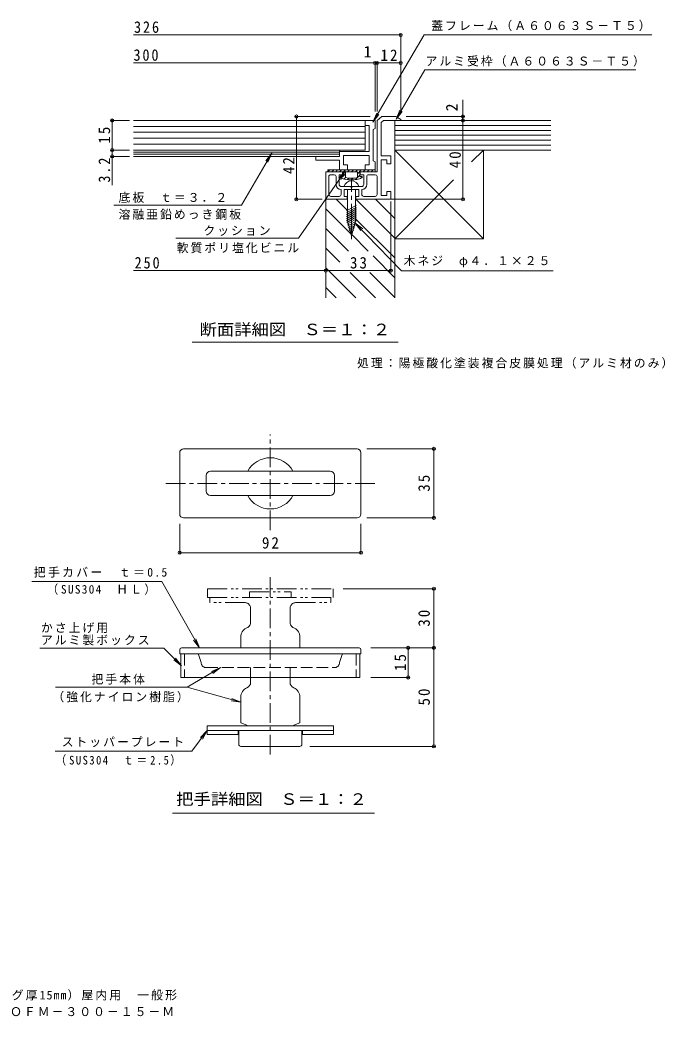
# Model space of a CAD drawing. Units: millimetres, scale not verified. Extents: x -279 to 324, y -274 to 232.
# Drawn here: x -3 to 324, y -274 to 232 of the extents above; entities that cross this region are included whole.
import ezdxf
from ezdxf.enums import TextEntityAlignment as Align

# ---------------------------------------------------------------- set-up
doc = ezdxf.new("R2010")
doc.units = ezdxf.units.MM
doc.header["$LTSCALE"] = 2
doc.header["$PDMODE"] = 32
doc.header["$PDSIZE"] = 1.6
for name, pattern in [('CHAIN1', [8, 5, -1, 1, -1]), ('CHAIN2', [12, 9, -1, 1, -1]), ('DASHED3', [4, 3, -1]), ('DOUBLE_CHAIN1', [8.8, 5, -1, 0.6, -0.6, 0.6, -1])]:
    doc.linetypes.add(name, pattern=pattern)
for name, color, linetype, lineweight in [('D-0', 3, 'Continuous', 9), ('D-1', 2, 'Continuous', 9), ('D-2', 3, 'Continuous', 9), ('D-4', 7, 'Continuous', 9), ('D-5', 7, 'Continuous', 9), ('D-6', 6, 'Continuous', 5)]:
    doc.layers.add(name, color=color, linetype=linetype, lineweight=lineweight)
doc.layers.add('F-0', color=7, linetype='Continuous')
doc.styles.add('ＭＳ ゴシック', font='')
doc.styles.get('ＭＳ ゴシック').set_extended_font_data('MS Gothic')

msp = doc.modelspace()

# ---------------------------------------------------------------- linework, layer by layer
at = {"layer": 'D-0', "linetype": 'CHAIN1'}
for p, q in [((123.705, -27.381), (123.705, 21.254)), ((70.738, -3.581), (176.987, -3.581)), ((123.705, -51.136), (123.705, -142.899))]:
    msp.add_line(p, q, dxfattribs=at)
at = {"layer": 'D-0'}
for p, q in [((77.705, -19.081), (77.705, 11.919)), ((167.705, 13.919), (79.705, 13.919)), ((169.705, -19.081), (169.705, 11.919)), ((91.105, -7.481), (91.105, 0.319)), ((154.105, 2.519), (93.305, 2.519)), ((156.305, -7.481), (156.305, 0.319)), ((154.105, -9.681), (93.305, -9.681)), ((79.705, -21.081), (167.705, -21.081)), ((77.705, -87.98), (77.705, -90.08)), ((160.144, -90.08), (77.705, -90.08)), ((78.205, -90.08), (78.205, -102.08)), ((168.805, -87.08), (78.605, -87.08)), ((160.624, -90.08), (169.705, -90.08)), ((169.205, -90.08), (169.205, -102.08)), ((169.705, -87.98), (169.705, -90.08)), ((169.205, -102.08), (78.205, -102.08)), ((113.705, -104.58), (113.705, -102.08)), ((133.705, -104.58), (133.705, -102.08)), ((108.705, -111.98), (108.705, -125.18)), ((138.705, -111.997), (138.705, -125.18)), ((108.705, -125.18), (111.705, -126.28)), ((111.705, -126.28), (111.705, -126.58)), ((138.705, -125.18), (135.705, -126.28)), ((135.705, -126.28), (135.705, -126.58)), ((91.705, -126.58), (155.705, -126.58)), ((91.705, -126.58), (91.705, -131.08)), ((91.705, -129.08), (155.705, -129.08)), ((91.705, -131.08), (107.455, -131.08)), ((107.455, -129.08), (107.455, -131.08)), ((107.705, -136.08), (107.705, -129.08)), ((139.705, -136.08), (139.705, -129.08)), ((139.955, -129.08), (139.955, -131.08)), ((139.955, -131.08), (155.705, -131.08)), ((155.705, -126.58), (155.705, -131.08)), ((138.705, -137.08), (108.705, -137.08))]:
    msp.add_line(p, q, dxfattribs=at)
at = {"layer": 'D-0', "linetype": 'DOUBLE_CHAIN1'}
for p, q in [((91.805, -57.08), (155.605, -57.08)), ((91.805, -57.08), (91.805, -61.58)), ((113.105, -58.58), (134.305, -58.58)), ((113.105, -58.58), (113.105, -61.58)), ((134.305, -58.58), (134.305, -61.58)), ((155.605, -57.08), (155.605, -61.58)), ((91.805, -61.58), (155.605, -61.58)), ((93.005, -61.58), (93.005, -64.08)), ((110.705, -64.08), (93.005, -64.08)), ((136.705, -64.08), (154.405, -64.08)), ((154.405, -61.58), (154.405, -64.08)), ((113.705, -74.08), (113.705, -67.08)), ((133.705, -74.08), (133.705, -67.08)), ((108.705, -81.48), (108.705, -87.08)), ((138.705, -81.497), (138.705, -87.08))]:
    msp.add_line(p, q, dxfattribs=at)
at = {"layer": 'D-0', "linetype": 'DASHED3'}
for p, q in [((80.205, -90.08), (80.205, -102.08)), ((87.266, -90.442), (88.605, -94.58)), ((160.144, -90.442), (158.805, -94.58)), ((167.205, -90.08), (167.205, -102.08)), ((91.105, -97.08), (156.305, -97.08)), ((113.705, -102.08), (113.705, -97.08)), ((133.705, -102.08), (133.705, -97.08))]:
    msp.add_line(p, q, dxfattribs=at)
at = {"layer": 'D-0', "color": 7}
msp.add_line((176.622, -171.016), (74.047, -171.016), dxfattribs=at)
at = {"layer": 'D-0'}
for centre, radius, start, end in [((79.705, 11.919), 2, 90, 180), ((167.705, 11.919), 2, 0, 90), ((123.705, -3.581), 13, 27.9843, 152.0157), ((93.305, 0.319), 2.2, 90, 180), ((154.105, 0.319), 2.2, 0, 90), ((93.305, -7.481), 2.2, 180, 270), ((123.705, -3.581), 13, 207.9843, 332.0157), ((154.105, -7.481), 2.2, 270, 0), ((79.705, -19.081), 2, 180, 270), ((167.705, -19.081), 2, 270, 0), ((78.605, -87.98), 0.9, 90, 180), ((168.805, -87.98), 0.9, 0, 90), ((110.705, -104.58), 3, 292.02405, 0), ((136.705, -104.58), 3, 180, 247.97595), ((113.705, -111.997), 5, 112.02434, 180), ((133.705, -111.997), 5, 0, 67.97566), ((108.705, -136.08), 1, 180, 270), ((138.705, -136.08), 1, 270, 0)]:
    msp.add_arc(centre, radius, start, end, dxfattribs=at)
at = {"layer": 'D-0', "linetype": 'DOUBLE_CHAIN1'}
for centre, radius, start, end in [((110.705, -67.08), 3, 0, 90), ((136.705, -67.08), 3, 90, 180), ((110.705, -74.08), 3, 292.02405, 0), ((136.705, -74.08), 3, 180, 247.97595), ((113.705, -81.497), 5, 112.02371, 180), ((133.705, -81.497), 5, 0, 67.97629)]:
    msp.add_arc(centre, radius, start, end, dxfattribs=at)
at = {"layer": 'D-0', "linetype": 'DASHED3'}
for centre, radius, start, end in [((86.786, -90.58), 0.5, 16.1008, 90), ((160.624, -90.58), 0.5, 90, 163.8992), ((91.105, -94.58), 2.5, 180, 270), ((156.305, -94.58), 2.5, 270, 0)]:
    msp.add_arc(centre, radius, start, end, dxfattribs=at)
at = {"layer": 'D-1'}
for p, q in [((181.079, 180.562), (179.878, 179.6)), ((181.079, 180.562), (189.878, 180.562)), ((189.878, 181.062), (189.878, 180.562)), ((182.878, 160.562), (182.878, 158.562)), ((151.878, 154.562), (151.878, 140.562)), ((160.628, 154.562), (151.878, 154.562)), ((152.878, 155.562), (152.878, 154.562)), ((152.878, 154.562), (153.878, 155.562)), ((176.878, 155.562), (152.878, 155.562)), ((153.378, 152.062), (153.378, 143.062)), ((156.128, 153.062), (154.378, 153.062)), ((154.878, 154.562), (155.878, 155.562)), ((156.878, 154.562), (157.878, 155.562)), ((157.128, 148.062), (157.128, 152.062)), ((158.878, 154.562), (159.878, 155.562)), ((159.378, 152.062), (159.378, 151.461)), ((160.628, 152.062), (159.378, 152.062)), ((159.668, 151.352), (160.378, 152.062)), ((160.628, 154.312), (161.878, 155.562)), ((160.628, 154.562), (160.628, 152.062)), ((160.628, 152.312), (161.878, 153.562)), ((161.878, 154.562), (161.878, 151.562)), ((167.878, 154.562), (161.878, 154.562)), ((162.878, 154.562), (163.878, 155.562)), ((164.878, 154.562), (165.878, 155.562)), ((166.875, 150.559), (169.128, 152.811)), ((166.878, 154.562), (167.878, 155.562)), ((167.878, 153.562), (169.878, 155.562)), ((167.878, 151.562), (167.878, 154.562)), ((169.128, 154.561), (176.878, 154.562)), ((169.128, 152.062), (169.128, 154.562)), ((170.378, 152.062), (169.128, 152.062)), ((169.45, 151.134), (170.378, 152.062)), ((170.378, 151.461), (170.378, 152.062)), ((170.877, 154.561), (171.878, 155.562)), ((172.628, 152.062), (172.628, 148.062)), ((172.877, 154.561), (173.878, 155.562)), ((176.878, 153.062), (173.628, 153.062)), ((174.878, 154.562), (175.878, 155.562)), ((176.878, 154.562), (176.878, 155.562)), ((177.878, 143.062), (177.878, 152.062)), ((161.197, 150.881), (161.878, 151.562)), ((162.876, 150.56), (163.616, 151.299)), ((164.744, 150.427), (165.577, 151.261)), ((170.128, 147.062), (165.178, 147.062)), ((154.378, 142.062), (158.628, 142.062)), ((159.628, 143.062), (159.628, 145.562)), ((168.628, 145.562), (161.128, 145.562)), ((170.128, 145.562), (170.128, 143.062)), ((171.128, 142.062), (176.878, 142.062)), ((182.878, 144.562), (182.878, 142.562)), ((184.878, 144.562), (182.878, 144.562))]:
    msp.add_line(p, q, dxfattribs=at)
for points in [[(189.878, 181.062), (187.378, 182.562), (180.378, 182.562), (177.878, 180.562), (177.878, 154.562), (169.378, 154.562), (169.378, 153.062), (171.128, 153.062), (171.128, 148.062)], [(182.878, 158.562), (184.878, 158.562), (184.878, 162.562), (179.878, 162.562), (179.878, 179.6)], [(182.878, 142.562), (179.878, 142.562), (179.878, 160.562), (182.878, 160.562)], [(158.628, 148.062), (158.628, 153.062), (160.378, 153.062), (160.378, 154.562)], [(165.178, 147.062), (165.178, 146.762), (164.578, 146.762), (164.578, 147.062), (159.628, 147.062)], [(151.878, 140.562), (162.628, 140.562), (162.628, 142.062), (161.128, 142.062), (161.128, 145.562)], [(168.628, 145.562), (168.628, 142.062), (167.128, 142.062), (167.128, 140.562), (184.878, 140.562), (184.878, 144.562)]]:
    msp.add_lwpolyline(points, dxfattribs=at)
for centre, radius, start, end in [((154.378, 152.062), 1, 90, 180), ((156.128, 152.062), 1, 7.01646, 90), ((173.628, 152.062), 1, 90, 180), ((176.878, 152.062), 1, 7.01646, 90), ((159.628, 148.062), 2.5, 180, 270), ((159.628, 148.062), 1, 180, 270), ((164.878, 165.562), 15.135, 248.69067, 291.30931), ((164.878, 165.562), 14.318, 257.90526, 282.09473), ((170.128, 148.062), 1, 270, 0), ((170.128, 148.062), 2.5, 270, 0), ((154.378, 143.062), 1, 180, 270), ((158.628, 143.062), 1, 270, 0), ((171.128, 143.062), 1, 180, 270), ((176.878, 143.062), 1, 270, 0)]:
    msp.add_arc(centre, radius, start, end, dxfattribs=at)
at = {"layer": 'D-2'}
for p, q in [((176.878, 180.562), (54.197, 180.562)), ((171.878, 177.562), (54.197, 177.562)), ((171.878, 180.562), (171.878, 165.562)), ((171.878, 178.061), (173.878, 178.061)), ((173.878, 178.061), (173.878, 164.862)), ((176.878, 176.562), (176.878, 180.562)), ((171.878, 174.562), (54.197, 174.562)), ((175.878, 176.062), (176.878, 176.562)), ((175.878, 160.062), (175.878, 176.062)), ((171.878, 171.562), (54.197, 171.562)), ((171.878, 168.562), (54.197, 168.562)), ((171.878, 165.562), (54.197, 165.562)), ((158.878, 164.495), (54.197, 164.495)), ((158.878, 163.428), (54.197, 163.428)), ((158.878, 162.362), (54.197, 162.362)), ((146.878, 162.362), (146.878, 160.362)), ((158.878, 165.562), (158.878, 162.362)), ((173.878, 164.862), (158.878, 164.862)), ((160.878, 162.862), (173.878, 162.862)), ((160.878, 158.062), (160.878, 162.862)), ((173.878, 162.862), (173.878, 158.062)), ((146.878, 160.362), (158.878, 160.362)), ((158.878, 160.362), (158.878, 155.562)), ((162.878, 158.062), (160.878, 158.062)), ((162.878, 155.562), (162.878, 158.062)), ((173.878, 158.062), (171.878, 158.062)), ((171.878, 158.062), (171.878, 155.562)), ((176.878, 159.562), (175.878, 160.062)), ((176.878, 155.562), (176.878, 159.562))]:
    msp.add_line(p, q, dxfattribs=at)
at = {"layer": 'D-4'}
for p, q in [((54.197, 223.961), (189.878, 223.961)), ((189.878, 185.05), (189.878, 224.561)), ((54.197, 209.776), (189.878, 209.776)), ((176.878, 185.05), (176.878, 210.376)), ((177.878, 185.05), (177.878, 210.376)), ((221.455, 140.562), (221.455, 191.121)), ((174.308, 182.562), (136.348, 182.562)), ((136.948, 140.562), (136.948, 182.562)), ((192.653, 182.562), (222.055, 182.562)), ((52.257, 180.562), (42.863, 180.562)), ((43.463, 147.77), (43.463, 180.562)), ((52.257, 165.562), (42.863, 165.562)), ((52.257, 162.362), (42.863, 162.362)), ((162.828, 129.712), (162.828, 145.562)), ((166.928, 129.712), (166.928, 145.562)), ((149.982, 140.562), (136.348, 140.562)), ((162.328, 134.712), (167.428, 137.657)), ((162.328, 133.712), (167.428, 136.657)), ((184.878, 139.434), (184.878, 103.767)), ((186.451, 140.562), (222.055, 140.562)), ((162.328, 132.712), (167.428, 135.657)), ((162.328, 131.712), (167.428, 134.657)), ((162.328, 130.712), (167.428, 133.657)), ((162.328, 129.712), (167.428, 132.657)), ((162.544, 128.837), (167.428, 131.657)), ((162.776, 127.971), (167.428, 130.657)), ((164.878, 122.062), (162.828, 129.712)), ((163.009, 127.105), (167.431, 129.659)), ((163.241, 126.239), (167.114, 128.476)), ((163.473, 125.373), (166.797, 127.293)), ((164.878, 122.062), (166.928, 129.712)), ((163.705, 124.507), (166.48, 126.11)), ((163.937, 123.641), (166.163, 124.927)), ((54.197, 104.367), (184.878, 104.367)), ((151.878, 104.367), (151.878, 103.767)), ((84.093, 68.124), (188.665, 68.124)), ((172.705, 13.919), (207.315, 13.919)), ((206.715, -21.081), (206.715, 13.919)), ((77.705, -24.081), (77.705, -39.382)), ((169.705, -24.081), (169.705, -39.382)), ((172.705, -21.081), (207.315, -21.081)), ((77.705, -38.782), (169.705, -38.782)), ((160.605, -57.08), (207.315, -57.08)), ((206.715, -137.08), (206.715, -57.08)), ((174.672, -87.08), (194.268, -87.08)), ((174.705, -87.08), (207.315, -87.08)), ((193.668, -102.08), (193.668, -87.08)), ((174.672, -102.08), (194.268, -102.08)), ((143.705, -137.08), (207.315, -137.08))]:
    msp.add_line(p, q, dxfattribs=at)
at = {"layer": 'D-4', "linetype": 'CHAIN2'}
msp.add_line((164.878, 120.333), (164.878, 150.689), dxfattribs=at)
at = {"layer": 'D-4'}
msp.add_arc((164.878, 146.022), 3.94, 15.3013, 164.69868, dxfattribs=at)
for p in [(189.878, 223.961), (176.878, 209.776), (177.878, 209.776), (189.878, 209.776), (136.948, 182.562), (221.455, 182.562), (43.463, 180.562), (221.455, 180.562), (43.463, 165.562), (43.463, 162.362), (136.948, 140.562), (221.455, 140.562), (151.878, 104.367), (184.878, 104.367), (206.715, 13.919), (206.715, -21.081), (77.705, -38.782), (169.705, -38.782), (206.715, -57.08), (193.668, -87.08), (206.715, -87.08), (193.668, -102.08), (206.715, -137.08)]:
    msp.add_point(p, dxfattribs=at)
at = {"layer": 'D-5'}
for p, q in [((175.73, 179.628), (201.703, 223.961)), ((317.26, 223.961), (201.703, 223.961)), ((175.73, 179.628), (177.673, 184.235)), ((175.73, 179.628), (178.799, 183.575)), ((187.485, 181.254), (189.427, 185.861)), ((187.485, 181.254), (190.553, 185.201)), ((124.411, 164.058), (121.365, 160.094)), ((161.767, 154.919), (158.391, 151.231)), ((44.315, 137.551), (109.084, 137.551)), ((166.65, 128.675), (169.63, 124.66)), ((137.984, 120.921), (75.828, 120.921)), ((190.296, 104.259), (267.296, 104.259)), ((2.664, -53.37), (68.643, -53.37)), ((87.72, -87.08), (85.846, -82.445)), ((78.657, -96.23), (75.618, -92.26)), ((98.437, -97.08), (93.834, -99.034)), ((14.688, -107.022), (81.554, -107.022)), ((108.705, -114.675), (104.111, -112.702)), ((91.705, -129.08), (88.194, -132.64)), ((91.705, -129.08), (89.235, -133.428))]:
    msp.add_line(p, q, dxfattribs=at)
for points in [[(187.485, 181.254), (202.171, 206.322), (309.18, 206.322)], [(109.084, 137.551), (124.411, 164.058), (122.495, 159.44)], [(137.984, 120.921), (161.767, 154.919), (159.461, 150.483)], [(190.296, 104.259), (166.65, 128.675), (170.567, 125.568)], [(68.643, -53.37), (87.72, -87.08), (84.71, -83.087)], [(6.731, -87.162), (69.613, -87.162), (78.657, -96.23), (74.694, -93.181)], [(81.554, -107.022), (98.437, -97.08), (94.496, -100.158)], [(81.554, -107.022), (108.705, -114.675), (103.757, -113.959)], [(14.429, -139.549), (83.786, -139.549), (91.705, -129.08)]]:
    msp.add_lwpolyline(points, dxfattribs=at)
at = {"layer": 'D-6'}
for p, q in [((186.878, 178.062), (266.096, 178.062)), ((186.878, 175.562), (266.096, 175.562)), ((186.878, 173.062), (266.096, 173.062)), ((186.878, 170.562), (266.096, 170.562)), ((186.878, 168.062), (266.096, 168.062)), ((186.878, 165.562), (266.096, 165.562)), ((225.854, 159.538), (231.878, 165.562)), ((186.878, 120.562), (216.748, 150.432)), ((162.828, 129.712), (162.828, 145.562)), ((166.928, 129.712), (166.928, 145.562)), ((151.878, 140.562), (151.878, 90.562)), ((157.1, 140.562), (162.828, 134.834)), ((162.328, 134.712), (167.428, 137.657)), ((162.328, 133.712), (167.428, 136.657)), ((167.1, 140.562), (186.878, 120.784)), ((177.1, 140.562), (186.878, 130.784)), ((184.878, 140.562), (186.878, 140.562)), ((151.878, 135.784), (164.613, 123.048)), ((162.328, 132.712), (167.428, 135.657)), ((162.328, 131.712), (167.428, 134.657)), ((162.328, 130.712), (167.428, 133.657)), ((162.328, 129.712), (167.428, 132.657)), ((162.545, 128.837), (167.428, 131.657)), ((162.777, 127.971), (167.428, 130.657)), ((164.878, 122.062), (162.828, 129.712)), ((163.009, 127.105), (167.431, 129.659)), ((163.241, 126.239), (167.114, 128.476)), ((163.473, 125.373), (166.797, 127.293)), ((164.878, 122.062), (166.928, 129.712)), ((166.928, 130.734), (186.878, 110.784)), ((151.878, 125.784), (163.398, 114.263)), ((163.705, 124.507), (166.48, 126.11)), ((163.937, 123.641), (166.163, 124.927)), ((165.03, 122.631), (173.398, 114.263)), ((186.878, 120.562), (231.878, 120.562)), ((151.878, 115.784), (159.063, 108.599)), ((175.836, 111.825), (186.878, 100.784)), ((151.878, 105.784), (167.1, 90.562)), ((164.211, 103.451), (177.1, 90.562)), ((174.211, 103.451), (186.878, 90.784)), ((151.878, 95.784), (157.1, 90.562))]:
    msp.add_line(p, q, dxfattribs=at)
at = {"layer": 'D-6', "linetype": 'CHAIN2'}
msp.add_line((164.878, 120.333), (164.878, 150.689), dxfattribs=at)
at = {"layer": 'D-6'}
for points in [[(186.878, 90.562), (186.878, 180.562), (266.096, 180.562)], [(186.878, 165.562), (231.878, 120.562), (231.878, 165.562)]]:
    msp.add_lwpolyline(points, dxfattribs=at)
msp.add_arc((164.878, 146.022), 3.94, 15.3013, 164.69868, dxfattribs=at)

# ---------------------------------------------------------------- texts
at = {"layer": 'D-0', "color": 2, "style": 'ＭＳ ゴシック', "width": 1.1}
msp.add_text('把手詳細図\u3000Ｓ＝１：２', height=5.865, dxfattribs=at).set_placement((75.933, -168.516), align=Align.BOTTOM_LEFT)
at = {"layer": 'D-4', "color": 2, "style": 'ＭＳ ゴシック'}
msp.add_text('1', height=5.865, dxfattribs=at).set_placement((171.067, 210.776), align=Align.BOTTOM_LEFT)
msp.add_text('2', height=5.865, rotation=90, dxfattribs=at).set_placement((220.455, 185.207), align=Align.BOTTOM_LEFT)
at = {"layer": 'D-4', "color": 2, "style": 'ＭＳ ゴシック', "width": 1.1}
msp.add_text('断面詳細図\u3000Ｓ＝１：２', height=5.865, dxfattribs=at).set_placement((87.755, 69.816), align=Align.BOTTOM_LEFT)
at = {"layer": 'D-4', "color": 2, "char_height": 5.865, "attachment_point": 7, "style": 'ＭＳ ゴシック'}
for s, insert in [('\\T1.27;\\W0.9;326', (54.519, 224.961)), ('\\T1.27;\\W0.9;300', (54.243, 210.776)), ('\\T1.27;\\W0.95;12', (179.628, 210.776)), ('\\T1.27;\\W0.9;250', (54.819, 105.367)), ('\\T1.27;\\W0.95;33', (164.128, 105.367)), ('\\T1.27;\\W0.95;92', (119.455, -36.782))]:
    msp.add_mtext(s, dxfattribs=dict(at, insert=insert))
at = {"layer": 'D-4', "color": 2, "char_height": 5.865, "attachment_point": 7, "rotation": 90, "style": 'ＭＳ ゴシック'}
for s, insert in [('\\T1.27;\\W0.95;15', (42.463, 168.812)), ('\\T1.27;\\W0.95;40', (220.455, 156.312)), ('\\T1.27;\\W0.9;3.2', (42.463, 149.018)), ('\\T1.27;\\W0.95;42', (135.948, 153.379)), ('\\T1.27;\\W0.95;35', (204.715, -7.831)), ('\\T1.27;\\W0.95;30', (204.715, -76.33)), ('\\T1.27;\\W0.95;15', (192.668, -98.83)), ('\\T1.27;\\W0.95;50', (204.715, -116.33))]:
    msp.add_mtext(s, dxfattribs=dict(at, insert=insert))
at = {"layer": 'D-4', "insert": (167.753, 54.666), "char_height": 4.399, "attachment_point": 7, "style": 'ＭＳ ゴシック'}
msp.add_mtext('\\T1.17;処理：陽極酸化塗装複合皮膜処理（アルミ材のみ）', dxfattribs=at)
at = {"layer": 'D-5', "char_height": 4.399, "attachment_point": 7, "style": 'ＭＳ ゴシック'}
for s, insert in [('\\T1.17;蓋フレーム（Ａ６０６３Ｓ－Ｔ５）', (205.381, 225.877)), ('\\T1.17;アルミ受枠（Ａ６０６３Ｓ－Ｔ５）', (202.471, 207.869)), ('\\T1.17;底板\u3000ｔ＝３．２', (46.685, 138.744)), ('\\T1.17;溶融亜鉛めっき鋼板', (46.685, 130.214)), ('\\T1.17;クッション', (89.744, 121.976)), ('\\T1.17;軟質ポリ塩化ビニル', (76.195, 113.176)), ('\\T1.17;木ネジ\u3000φ４．１×２５', (191.354, 105.972)), ('\\T1.2;把手カバー\u3000ｔ＝0.5', (3.628, -51.417)), ('\\T1.24;\\W0.95;（SUS304\u3000ＨＬ）', (10.377, -60.155)), ('\\T1.17;かさ上げ用', (7.288, -79.609)), ('\\T1.17;アルミ製ボックス', (7.288, -85.853)), ('\\T1.17;把手本体', (32.977, -105.713)), ('\\T1.17;（強化ナイロン樹脂）', (13.098, -114.757)), ('\\T1.17;ストッパープレート', (17.804, -137.494)), ('\\T1.27;\\W0.9;（SUS304\u3000ｔ＝2.5）', (14.722, -146.871))]:
    msp.add_mtext(s, dxfattribs=dict(at, insert=insert))
at = {"layer": 'F-0', "char_height": 4.399, "attachment_point": 7, "style": 'ＭＳ ゴシック'}
for s, insert in [('\\T1.18;フロアーハッチ\u3000フローリング床材用（フローリング厚15mm）屋内用\u3000一般形', (-170.376, -266.095)), ('\\T1.17;アルミニウム＋スチール製\u3000アルミニウム目地\u3000ＭＯＦＭ－３００－１５－Ｍ', (-169.822, -274.44))]:
    msp.add_mtext(s, dxfattribs=dict(at, insert=insert))

doc.saveas('drawing.dxf')
